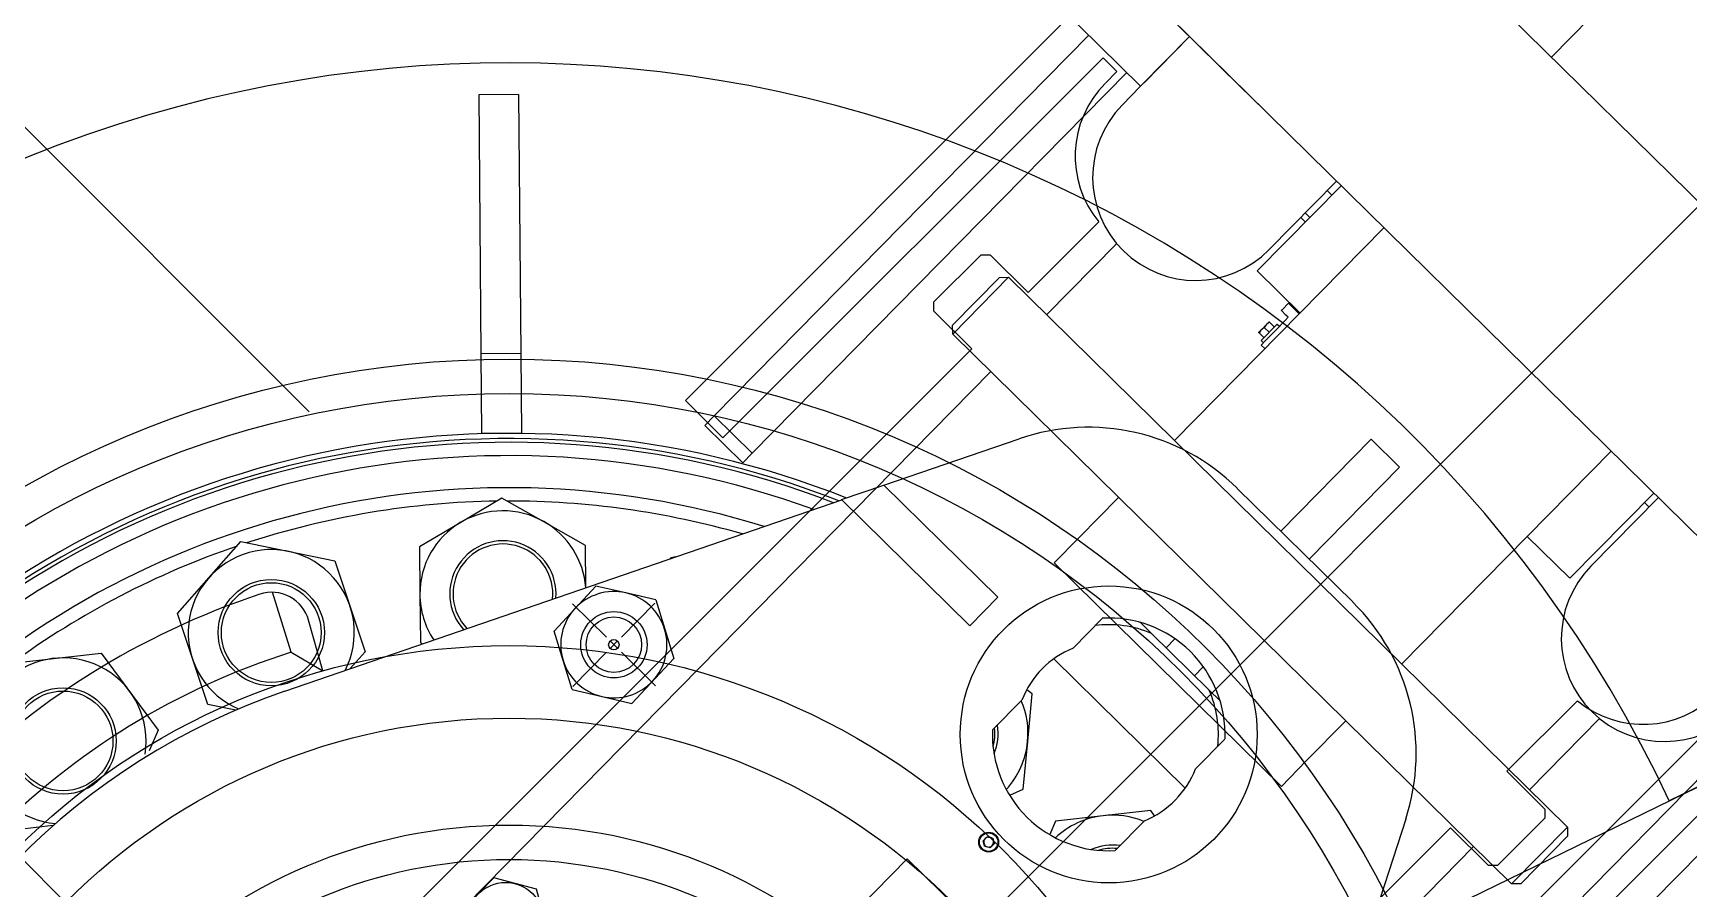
# Model space of a CAD drawing. Extents: x 396920 to 398709, y 7494597 to 7498244.
# Drawn here: x 397942.12 to 397943.188, y 7494612.924 to 7494613.476 of the extents above; entities that cross this region are included whole.
import ezdxf

# ---------------------------------------------------------------- set-up
doc = ezdxf.new("R2010")
doc.units = 0
doc.layers.add('NV09- LINHAS FUTURAS', color=7, linetype='Continuous')
doc.layers.add('NV15- DETALHES', color=7, linetype='Continuous')

msp = doc.modelspace()

# ---------------------------------------------------------------- linework, layer by layer
at = {"layer": 'NV09- LINHAS FUTURAS'}
msp.add_circle((397940, 7494613), 10, dxfattribs=at)
msp.add_circle((397940, 7494613), 10, dxfattribs=at)
msp.add_circle((397940, 7494613), 10, dxfattribs=at)
at = {"layer": 'NV15- DETALHES'}
for p, q in [((397938.9994, 7494616.057), (397943.1313, 7494611.9245)), ((397943.4248, 7494613.1408), (397942.9209, 7494613.6366)), ((397941.9481, 7494613.5818), (397942.2978, 7494613.232)), ((397943.1693, 7494613.5318), (397943.0995, 7494613.4608)), ((397942.8127, 7494613.5266), (397943.3166, 7494613.0309)), ((397942.8344, 7494613.4421), (397942.7816, 7494613.494)), ((397942.5406, 7494613.2394), (397942.7859, 7494613.4847)), ((397942.8584, 7494613.4816), (397942.8987, 7494613.4419)), ((397942.8009, 7494613.475), (397942.5592, 7494613.2293)), ((397942.8344, 7494613.4421), (397942.866, 7494613.4742)), ((397942.8367, 7494613.4444), (397942.866, 7494613.4742)), ((397942.8101, 7494613.4605), (397942.5648, 7494613.2152)), ((397942.8191, 7494613.4515), (397942.8101, 7494613.4605)), ((397942.8254, 7494613.451), (397942.5836, 7494613.2052)), ((397942.8116, 7494613.444), (397942.8191, 7494613.4515)), ((397942.4329, 7494613.4368), (397942.4072, 7494613.4366)), ((397942.4072, 7494613.4366), (397942.4086, 7494613.2695)), ((397942.4329, 7494613.4368), (397942.4343, 7494613.2697)), ((397942.8224, 7494613.4299), (397942.8344, 7494613.4421)), ((397942.8987, 7494613.4419), (397942.9134, 7494613.4275)), ((397939.5885, 7494609.7591), (397943.2409, 7494613.411)), ((397942.9173, 7494613.3367), (397942.9608, 7494613.3809)), ((397942.9097, 7494613.3229), (397942.9638, 7494613.3779)), ((397942.9578, 7494613.3718), (397942.9548, 7494613.3748)), ((397942.9406, 7494613.3603), (397942.9436, 7494613.3573)), ((397942.7617, 7494613.309), (397942.8073, 7494613.3546)), ((397942.9913, 7494613.3508), (397942.8562, 7494613.2135)), ((397942.9407, 7494613.3544), (397942.9377, 7494613.3574)), ((397942.7737, 7494613.2946), (397942.8189, 7494613.3405)), ((397942.701, 7494613.3029), (397942.7315, 7494613.3334)), ((397942.7315, 7494613.3334), (397942.7373, 7494613.3334)), ((397942.7373, 7494613.3334), (397942.7617, 7494613.309)), ((397942.7433, 7494613.3187), (397942.713, 7494613.2879)), ((397942.7491, 7494613.3188), (397942.7131, 7494613.2821)), ((397942.7433, 7494613.3187), (397942.7491, 7494613.3188)), ((397942.7491, 7494613.3188), (397943.1099, 7494612.9639)), ((397942.9372, 7494613.2958), (397942.9097, 7494613.3229)), ((397942.701, 7494613.297), (397942.701, 7494613.3029)), ((397942.7254, 7494613.2727), (397942.701, 7494613.297)), ((397942.9282, 7494613.2944), (397942.9253, 7494613.2973)), ((397942.9257, 7494613.2979), (397942.9298, 7494613.3021)), ((397942.9297, 7494613.293), (397942.9282, 7494613.2944)), ((397942.9328, 7494613.2991), (397942.9298, 7494613.3021)), ((397942.9313, 7494613.3005), (397942.9319, 7494613.3011)), ((397942.9328, 7494613.2991), (397942.9367, 7494613.2953)), ((397942.9348, 7494613.2982), (397942.9343, 7494613.2976)), ((397942.7131, 7494613.2821), (397942.713, 7494613.2879)), ((397942.9105, 7494613.2832), (397942.9119, 7494613.2847)), ((397942.9108, 7494613.2829), (397942.9105, 7494613.2832)), ((397942.9119, 7494613.2847), (397942.9108, 7494613.2829)), ((397942.914, 7494613.2799), (397942.9108, 7494613.2829)), ((397942.9125, 7494613.2852), (397942.9119, 7494613.2847)), ((397942.9121, 7494613.278), (397942.9225, 7494613.2886)), ((397942.9125, 7494613.2852), (397942.9153, 7494613.2881)), ((397942.9142, 7494613.2864), (397942.9125, 7494613.2852)), ((397942.9153, 7494613.2881), (397942.9142, 7494613.2864)), ((397942.9173, 7494613.2833), (397942.9142, 7494613.2864)), ((397942.9237, 7494613.2869), (397942.915, 7494613.2781)), ((397942.9159, 7494613.2886), (397942.9153, 7494613.2881)), ((397942.9159, 7494613.2886), (397942.9173, 7494613.2901)), ((397942.9176, 7494613.2898), (397942.9159, 7494613.2886)), ((397942.9173, 7494613.2901), (397942.9176, 7494613.2898)), ((397942.9207, 7494613.2867), (397942.9176, 7494613.2898)), ((397942.9225, 7494613.2886), (397942.924, 7494613.2872)), ((397942.9257, 7494613.289), (397942.9237, 7494613.2869)), ((397942.9277, 7494613.2909), (397942.9257, 7494613.289)), ((397942.9297, 7494613.293), (397942.9277, 7494613.2909)), ((397942.9297, 7494613.293), (397942.9297, 7494613.293)), ((397942.2548, 7494612.8021), (397942.7254, 7494613.2727)), ((397943.0738, 7494612.9273), (397942.7131, 7494613.2821)), ((397942.915, 7494613.2781), (397942.9121, 7494613.2751)), ((397942.9136, 7494613.2766), (397942.9121, 7494613.278)), ((397942.9121, 7494613.2751), (397942.9146, 7494613.2728)), ((397942.4343, 7494613.2697), (397942.4086, 7494613.2695)), ((397942.4086, 7494613.2695), (397942.409, 7494613.2181)), ((397942.4343, 7494613.2697), (397942.4348, 7494613.2183)), ((397942.271, 7494612.7835), (397942.7377, 7494613.2579)), ((397942.5648, 7494613.2152), (397942.5406, 7494613.2394)), ((397942.5592, 7494613.2293), (397942.5532, 7494613.2232)), ((397942.5532, 7494613.2232), (397942.5776, 7494613.1991)), ((397942.5592, 7494613.2293), (397942.5836, 7494613.2052)), ((397942.4348, 7494613.2183), (397942.409, 7494613.2181)), ((397942.6687, 7494613.1846), (397942.756, 7494613.2146)), ((397942.9831, 7494613.2143), (397942.9248, 7494613.155)), ((397943.0015, 7494613.1962), (397942.9831, 7494613.2143)), ((397942.5836, 7494613.2052), (397942.5776, 7494613.1991)), ((397943.138, 7494613.2066), (397943.0028, 7494613.0692)), ((397943.0015, 7494613.1962), (397942.9432, 7494613.137)), ((397942.4222, 7494613.1763), (397942.3956, 7494613.1606)), ((397942.4492, 7494613.1611), (397942.4222, 7494613.1763)), ((397942.6414, 7494613.1753), (397942.6686, 7494613.1846)), ((397942.6686, 7494613.1846), (397942.7422, 7494613.1123)), ((397942.8201, 7494613.1768), (397942.7947, 7494613.1509)), ((397942.8967, 7494613.1826), (397942.9713, 7494613.1093)), ((397943.1114, 7494613.1246), (397943.1655, 7494613.1795)), ((397943.125, 7494613.1323), (397943.1685, 7494613.1765)), ((397942.282, 7494613.0517), (397942.6415, 7494613.1752)), ((397942.7241, 7494613.0939), (397942.6414, 7494613.1753)), ((397943.1625, 7494613.1704), (397943.1595, 7494613.1734)), ((397942.3956, 7494613.1606), (397942.3689, 7494613.1449)), ((397942.4761, 7494613.1458), (397942.4492, 7494613.1611)), ((397942.3689, 7494613.1449), (397942.3692, 7494613.114)), ((397942.4763, 7494613.1185), (397942.4761, 7494613.1458)), ((397942.7947, 7494613.1509), (397942.7786, 7494613.1345)), ((397943.1114, 7494613.1246), (397943.0839, 7494613.1516)), ((397942.5308, 7494613.1376), (397942.5307, 7494613.1372)), ((397942.5342, 7494613.1384), (397942.5308, 7494613.1376)), ((397942.7786, 7494613.1345), (397942.9252, 7494612.9903)), ((397942.2862, 7494613.0768), (397942.274, 7494613.1155)), ((397942.3692, 7494613.114), (397942.3695, 7494613.0831)), ((397942.4828, 7494613.1195), (397942.4559, 7494613.0905)), ((397942.5021, 7494613.1151), (397942.4828, 7494613.1195)), ((397942.5214, 7494613.1106), (397942.5021, 7494613.1151)), ((397942.7422, 7494613.1123), (397942.7241, 7494613.0939)), ((397942.4896, 7494613.0865), (397942.4676, 7494613.1081)), ((397942.4993, 7494613.0866), (397942.5209, 7494613.1086)), ((397942.5214, 7494613.1106), (397942.5272, 7494613.0917)), ((397942.3065, 7494613.0648), (397942.2974, 7494613.0975)), ((397942.4617, 7494613.0716), (397942.4559, 7494613.0905)), ((397942.5272, 7494613.0917), (397942.533, 7494613.0728)), ((397942.7908, 7494613.0795), (397942.8096, 7494613.0987)), ((397942.8343, 7494613.096), (397942.8415, 7494613.0889)), ((397942.3695, 7494613.0831), (397942.3709, 7494613.0823)), ((397942.4969, 7494613.0793), (397942.492, 7494613.0841)), ((397942.492, 7494613.0792), (397942.4968, 7494613.0841)), ((397942.8415, 7494613.0889), (397942.8785, 7494613.0525)), ((397942.8565, 7494613.0855), (397942.8508, 7494613.0797)), ((397942.2862, 7494613.0768), (397942.3065, 7494613.0648)), ((397942.4675, 7494613.0527), (397942.4617, 7494613.0716)), ((397942.4896, 7494613.0768), (397942.468, 7494613.0548)), ((397942.4993, 7494613.0769), (397942.5213, 7494613.0552)), ((397942.533, 7494613.0728), (397942.5061, 7494613.0438)), ((397942.7784, 7494613.0726), (397942.8632, 7494612.9891)), ((397942.8748, 7494613.0675), (397942.8692, 7494613.0617)), ((397942.4675, 7494613.0527), (397942.4868, 7494613.0483)), ((397942.4868, 7494613.0483), (397942.5061, 7494613.0438)), ((397942.7644, 7494613.05), (397942.761, 7494613.0525)), ((397942.7615, 7494613.0192), (397942.7644, 7494613.05)), ((397942.8785, 7494613.0525), (397942.8857, 7494613.0454)), ((397942.9769, 7494612.8031), (397943.2268, 7494613.0529)), ((397942.7388, 7494613.0267), (397942.7577, 7494613.0459)), ((397943.2363, 7494613.0377), (397942.9991, 7494612.7965)), ((397943.1164, 7494613.0455), (397943.0708, 7494613)), ((397942.9668, 7494613.0326), (397942.9413, 7494613.0067)), ((397943.251, 7494613.0286), (397943.0012, 7494612.7788)), ((397943.1305, 7494613.034), (397943.0853, 7494612.9881)), ((397942.7585, 7494612.9884), (397942.7615, 7494613.0192)), ((397942.8888, 7494613.0208), (397942.8699, 7494613.0016)), ((397942.9413, 7494613.0067), (397942.9252, 7494612.9903)), ((397942.9781, 7494612.8847), (397943.2453, 7494613.0149)), ((397943.2608, 7494613.0137), (397943.0236, 7494612.7725)), ((397943.2453, 7494613.0149), (397943.1755, 7494612.9809)), ((397943.0708, 7494613), (397943.0952, 7494612.9756)), ((397942.75, 7494612.9845), (397942.7585, 7494612.9884)), ((397942.8409, 7494612.9748), (397942.8101, 7494612.9713)), ((397942.8434, 7494612.9713), (397942.8409, 7494612.9748)), ((397943.0952, 7494612.9756), (397943.0952, 7494612.9698)), ((397943.0344, 7494612.9636), (397942.5639, 7494612.493)), ((397942.7794, 7494612.9679), (397942.7757, 7494612.9593)), ((397942.8101, 7494612.9713), (397942.7794, 7494612.9679)), ((397942.8369, 7494612.968), (397942.818, 7494612.9488)), ((397943.0056, 7494612.9691), (397942.8763, 7494612.5715)), ((397943.0588, 7494612.9392), (397943.0344, 7494612.9636)), ((397943.0952, 7494612.9698), (397943.0646, 7494612.9392)), ((397943.1099, 7494612.9639), (397943.0738, 7494612.9273)), ((397943.1099, 7494612.9639), (397943.1099, 7494612.9581)), ((397942.7327, 7494612.9552), (397942.7353, 7494612.9578)), ((397942.7337, 7494612.9516), (397942.7327, 7494612.9552)), ((397942.7373, 7494612.9507), (397942.7337, 7494612.9516)), ((397942.7353, 7494612.9578), (397942.7389, 7494612.9569)), ((397942.7399, 7494612.9533), (397942.7373, 7494612.9507)), ((397942.7389, 7494612.9569), (397942.7399, 7494612.9533)), ((397943.1099, 7494612.9581), (397943.0797, 7494612.9273)), ((397943.0493, 7494612.9514), (397942.5826, 7494612.477)), ((397942.6838, 7494612.9436), (397942.6385, 7494612.8975)), ((397942.6838, 7494612.9436), (397942.7359, 7494612.8924)), ((397943.0646, 7494612.9392), (397943.0588, 7494612.9392)), ((397943.0797, 7494612.9273), (397943.0738, 7494612.9273))]:
    msp.add_line(p, q, dxfattribs=at)
for points in [[(397942.9253, 7494613.2973), (397942.9253, 7494613.2974), (397942.9253, 7494613.2975), (397942.9254, 7494613.2976), (397942.9256, 7494613.2978), (397942.9257, 7494613.2979)], [(397942.2504, 7494613.0395), (397942.2323, 7494613.0432), (397942.2127, 7494613.1019), (397942.2537, 7494613.1482), (397942.3143, 7494613.1358), (397942.3339, 7494613.0772), (397942.3243, 7494613.0663)], [(397942.1326, 7494612.965), (397942.1142, 7494612.9629), (397942.0775, 7494613.0126), (397942.1021, 7494613.0693), (397942.1636, 7494613.0763), (397942.2004, 7494613.0266), (397942.1945, 7494613.0132)]]:
    msp.add_lwpolyline(points, dxfattribs=at)
msp.add_lwpolyline([(397942.4321, 7494612.8763), (397942.4521, 7494612.8966), (397942.4445, 7494612.924), (397942.4169, 7494612.9312), (397942.397, 7494612.9109), (397942.4046, 7494612.8835)], close=True, dxfattribs=at)
for centre, radius in [((397942.4268, 7494612.6302), 0.6358), ((397942.4268, 7494612.6302), 0.6136), ((397942.2733, 7494613.0895), 0.0343), ((397942.2733, 7494613.0895), 0.0322), ((397942.8138, 7494613.0238), 0.0958), ((397942.4944, 7494613.0817), 0.0214), ((397942.4944, 7494613.0817), 0.0179), ((397942.4268, 7494612.6302), 0.4509), ((397942.4944, 7494613.0817), 0.00336), ((397942.1389, 7494613.0196), 0.0343), ((397942.1389, 7494613.0196), 0.0322), ((397942.4268, 7494612.6302), 0.4041), ((397942.4268, 7494612.6302), 0.3351), ((397942.7363, 7494612.9543), 0.00643), ((397942.7363, 7494612.9543), 0.00595), ((397942.4268, 7494612.6302), 0.3129), ((397942.4245, 7494612.9037), 0.0246)]:
    msp.add_circle(centre, radius, dxfattribs=at)
for centre, radius, start, end in [((397942.4268, 7494612.6302), 0.8268, 25.0937, 199.0049), ((397942.4268, 7494612.6302), 0.8268, 25.0937, 199.0049), ((397942.8586, 7494613.3969), 0.0665, 135, 219.5279), ((397942.8699, 7494613.3833), 0.0665, 135.4727, 315.4727), ((397942.8006, 7494613.0849), 0.1371, 45.477, 108.9586), ((397942.4268, 7494612.6302), 0.5879, 68.2483, 202.7005), ((397942.4268, 7494612.6302), 0.5845, 68.6404, 202.3135), ((397942.4268, 7494612.6302), 0.5821, 68.9196, 202.0344), ((397942.4268, 7494612.6302), 0.5735, 69.9496, 201.0044), ((397942.4268, 7494612.6302), 0.5528, 72.685, 198.2689), ((397942.4268, 7494612.6302), 0.5442, 90.8163, 108.1377), ((397942.4228, 7494613.1145), 0.0536, 60.477, 120.477), ((397942.4268, 7494612.6302), 0.5442, 73.9332, 90.1377), ((397942.4228, 7494613.1145), 0.0536, 120.477, 180.477), ((397942.4228, 7494613.1145), 0.0536, 4.2563, 60.477), ((397942.4268, 7494612.6302), 0.5442, 108.8163, 126.1377), ((397942.4228, 7494613.1145), 0.0343, 355.5832, 222.3188), ((397942.4228, 7494613.1145), 0.0322, 354.0091, 223.9081), ((397942.2733, 7494613.0895), 0.0536, 332.9232, 246.7836), ((397943.1724, 7494613.0857), 0.0665, 135.4727, 315.4727), ((397942.4268, 7494612.6302), 0.5101, 108.3867, 162.5673), ((397942.2737, 7494613.0909), 0.0246, 15.477, 108.3867), ((397942.4228, 7494613.1145), 0.0536, 180.477, 213.6609), ((397942.4944, 7494613.0817), 0.0343, 77.0538, 197.0676), ((397942.4944, 7494613.0817), 0.0343, 17.0676, 77.0538), ((397942.8751, 7494613.0115), 0.1371, 341.9954, 45.477), ((397942.4944, 7494613.0817), 0.0343, 257.0538, 17.0676), ((397942.8138, 7494613.0238), 0.0708, 67.0006, 97.3326), ((397942.8138, 7494613.0238), 0.0751, 357.7689, 93.1851), ((397942.4268, 7494612.6302), 0.4682, 107.477, 163.477), ((397942.1389, 7494613.0196), 0.0536, 350.9232, 264.7836), ((397942.4944, 7494613.0817), 0.0343, 197.0676, 257.0538), ((397942.8138, 7494613.0238), 0.0603, 112.4696, 158.4844), ((397942.4268, 7494612.6302), 0.4457, 108.9586, 161.9954), ((397942.8138, 7494613.0238), 0.0708, 353.6446, 23.9534), ((397943.1587, 7494613.0968), 0.0665, 230.4721, 315), ((397942.7081, 7494613.0244), 0.0536, 354.477, 23.2071), ((397942.8138, 7494613.0238), 0.0751, 177.7689, 273.1851), ((397942.7081, 7494613.0244), 0.0322, 344.3232, 6.3955), ((397942.7081, 7494613.0244), 0.0343, 337.3962, 9.1122), ((397942.7081, 7494613.0244), 0.0536, 317.5708, 354.477), ((397942.8138, 7494613.0238), 0.0603, 292.4696, 338.4844), ((397942.8162, 7494612.9181), 0.0536, 96.477, 133.3831), ((397942.8162, 7494612.9181), 0.0536, 67.6835, 96.477), ((397942.7363, 7494612.9543), 0.00321, 135.477, 195.477), ((397942.7363, 7494612.9543), 0.00321, 195.477, 255.477), ((397942.7363, 7494612.9543), 0.00321, 75.477, 135.477), ((397942.7363, 7494612.9543), 0.00321, 255.477, 315.477), ((397942.7363, 7494612.9543), 0.00321, 15.477, 75.477), ((397942.7363, 7494612.9543), 0.00321, 315.477, 15.477), ((397942.8162, 7494612.9181), 0.0343, 81.6412, 113.5578), ((397942.8162, 7494612.9181), 0.0322, 84.5845, 106.6307)]:
    msp.add_arc(centre, radius, start, end, dxfattribs=at)

doc.saveas('drawing.dxf')
